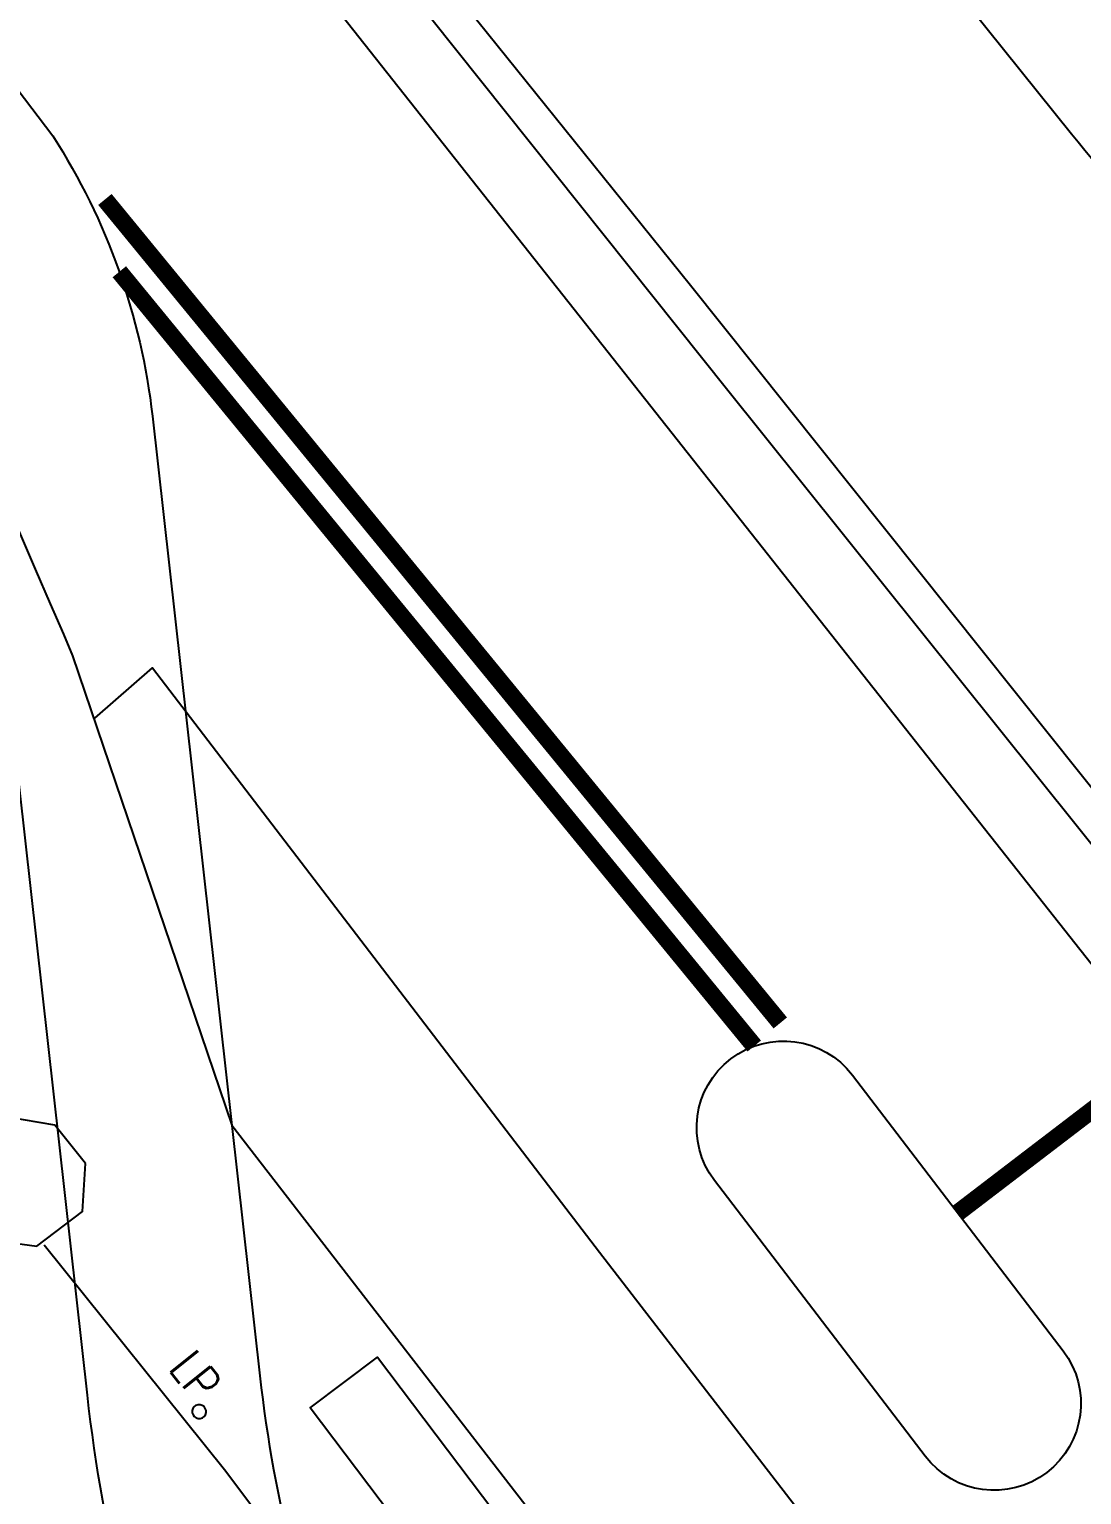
# Model space of a CAD drawing. Extents: x 427500 to 429848, y 434500 to 436505.
# Drawn here: x 428989.63 to 429001.76, y 435410.01 to 435426.9 of the extents above; entities that cross this region are included whole.
import ezdxf

# ---------------------------------------------------------------- set-up
doc = ezdxf.new("R2010")
doc.units = 0
doc.linetypes.add('1003', pattern=[0.9, 0.6, -0.3])
doc.layers.get('0').update_dxf_attribs({"color": 222})
for name, color, linetype in [('KTS_LINES', 7, 'Continuous'), ('LPTIP_Ex_Base', 8, 'Continuous'), ('PRO-MARKINGS', 7, 'Continuous'), ('PROPOSED', 1, 'Continuous')]:
    doc.layers.add(name, color=color, linetype=linetype)
doc.styles.add('MtXpl_Romans', font='romans__.ttf')
doc.styles.get("Standard").update_dxf_attribs({"font": 'romans.shx'})

# ---------------------------------------------------------------- blocks, each defined once
blk = doc.blocks.new('CIRCL')
at = {"color": 0, "linetype": 'ByBlock', "flags": 128}
for points in [[(0.5, 0), (0.475, 0.154), (0.404, 0.293), (0.293, 0.404), (0.154, 0.475), (0, 0.5), (-0.154, 0.475), (-0.293, 0.404), (-0.404, 0.293), (-0.475, 0.154), (-0.5, 0), (-0.475, -0.154), (-0.404, -0.293), (-0.293, -0.404), (-0.154, -0.475), (0, -0.5), (0.154, -0.475), (0.293, -0.404), (0.404, -0.293), (0.475, -0.154)], [(0.5, 0), (0.475, -0.154)]]:
    blk.add_lwpolyline(points, dxfattribs=at)

msp = doc.modelspace()

# ---------------------------------------------------------------- linework, layer by layer
at = {"layer": 'KTS_LINES', "linetype": '1003', "const_width": 0.2, "flags": 128}
for points in [[(428998.288, 435415.447), (428990.506, 435424.938)], [(428997.988, 435415.181), (428990.672, 435424.105)]]:
    msp.add_lwpolyline(points, dxfattribs=at)
at = {"layer": 'LPTIP_Ex_Base', "color": 251, "true_color": 0x636466, "flags": 128}
for points in [[(429034.721, 435375.923), (429029.817, 435382.195), (429023.666, 435389.832), (429016.869, 435398.541), (429010.076, 435407.161), (429003.945, 435414.922), (428997.669, 435422.755), (428991.437, 435430.569), (428984.081, 435439.659), (428976.803, 435448.632), (428970.002, 435456.899), (428966.054, 435461.578)], [(428990.236, 435432.667), (428997.253, 435423.952), (429004.355, 435415.053)], [(429003.216, 435414.426), (428996.305, 435423.176), (428989.443, 435431.859)], [(428984.763, 435428.044), (428987.57, 435424.488), (428987.591, 435424.461), (428987.764, 435424.221), (428988.014, 435423.877), (428988.297, 435423.482), (428988.57, 435423.086), (428988.79, 435422.741), (428988.945, 435422.459), (428989.062, 435422.207), (428989.161, 435421.965), (428989.26, 435421.712), (428989.379, 435421.428), (428989.531, 435421.079), (428989.704, 435420.679), (428989.876, 435420.278), (428990.027, 435419.928), (428990.133, 435419.678), (428991.968, 435414.27), (428996.507, 435408.395), (429002.397, 435400.709)], [(428990.388, 435418.959), (428991.055, 435419.541), (428996.206, 435412.806), (429004.11, 435402.559), (429010.655, 435393.98), (429016.621, 435386.232), (429022.527, 435378.518), (429021.706, 435377.627)], [(429027.122, 435368.259), (429024.551, 435371.502), (429022.966, 435372.637), (429017.368, 435377.029), (429011.123, 435385.131), (428995.876, 435404.986), (428991.884, 435410.296), (428989.805, 435412.884)]]:
    msp.add_lwpolyline(points, dxfattribs=at)
for points in [[(428990.281, 435413.826), (428989.929, 435414.269), (428989.386, 435414.361), (428988.936, 435414.05), (428988.831, 435413.449), (428989.182, 435412.947), (428989.72, 435412.873), (428990.247, 435413.275)], [(428996.338, 435408.031), (428995.562, 435407.446), (428992.872, 435411.01), (428993.648, 435411.595)]]:
    msp.add_lwpolyline(points, close=True, dxfattribs=at)
at = {"layer": 'PRO-MARKINGS', "const_width": 0.2, "flags": 128}
msp.add_lwpolyline([(429002.716, 435415.081), (429000.332, 435413.258)], dxfattribs=at)
at = {"layer": 'PROPOSED', "flags": 128}
for points in [[(429026.137, 435369.501), (429028.43, 435366.609), (429023.89, 435368.153, -0.147937), (429015.417, 435374.224), (428993.921, 435402.189, -0.136811), (428990.304, 435411.156), (428989.066, 435422.216, 0.112061), (428988.262, 435424.527), (428986.021, 435427.48), (428978.871, 435436.589), (428975.453, 435440.637), (428966.408, 435451.603), (428965.798, 435452.398), (428967.315, 435453.648), (428967.951, 435452.876), (428976.988, 435441.918), (428980.423, 435437.852), (428987.604, 435428.702), (428989.906, 435425.67, -0.115379), (428991.053, 435422.439), (428992.292, 435411.379, 0.136811), (428995.507, 435403.408), (429017.003, 435375.443, 0.147937), (429024.535, 435370.047)], [(428999.957, 435410.454), (428997.53, 435413.633, -1), (428999.119, 435414.846), (429001.547, 435411.667, -1)]]:
    msp.add_lwpolyline(points, format="xyb", close=True, dxfattribs=at)
msp.add_lwpolyline([(429044.582, 435375.255), (429041.684, 435379.179, -0.031212), (429040.601, 435380.855), (429034.429, 435391.855, 0.041875), (429032.93, 435394.071), (429027.737, 435400.509, 0.046745), (429025.915, 435402.38), (429017.908, 435409.197, -0.04646), (429015.578, 435411.587), (429010.712, 435417.606, 0.059745), (429007.981, 435420.262), (429004.41, 435422.99, -0.06063), (429001.644, 435425.691), (428996.363, 435432.271)], format="xyb", dxfattribs=at)

# ---------------------------------------------------------------- block references
at = {"layer": 'LPTIP_Ex_Base', "color": 251, "true_color": 0x636466, "xscale": 0.16, "yscale": 0.16, "zscale": 0.16, "rotation": 135.21344}
msp.add_blockref('CIRCL', (428991.592, 435410.968), dxfattribs=at)

# ---------------------------------------------------------------- texts
at = {"layer": 'LPTIP_Ex_Base', "color": 251, "true_color": 0x636466, "style": 'MtXpl_Romans'}
msp.add_text('Avenue Walk', height=1.7, rotation=306.7, dxfattribs=at).set_placement((428983.193, 435411.849))
at = {"layer": 'LPTIP_Ex_Base', "color": 251, "true_color": 0x636466, "width": 0.8}
msp.add_text('LP', height=0.4, rotation=-51.3403, dxfattribs=at).set_placement((428991.23, 435411.461))

doc.saveas('drawing.dxf')
